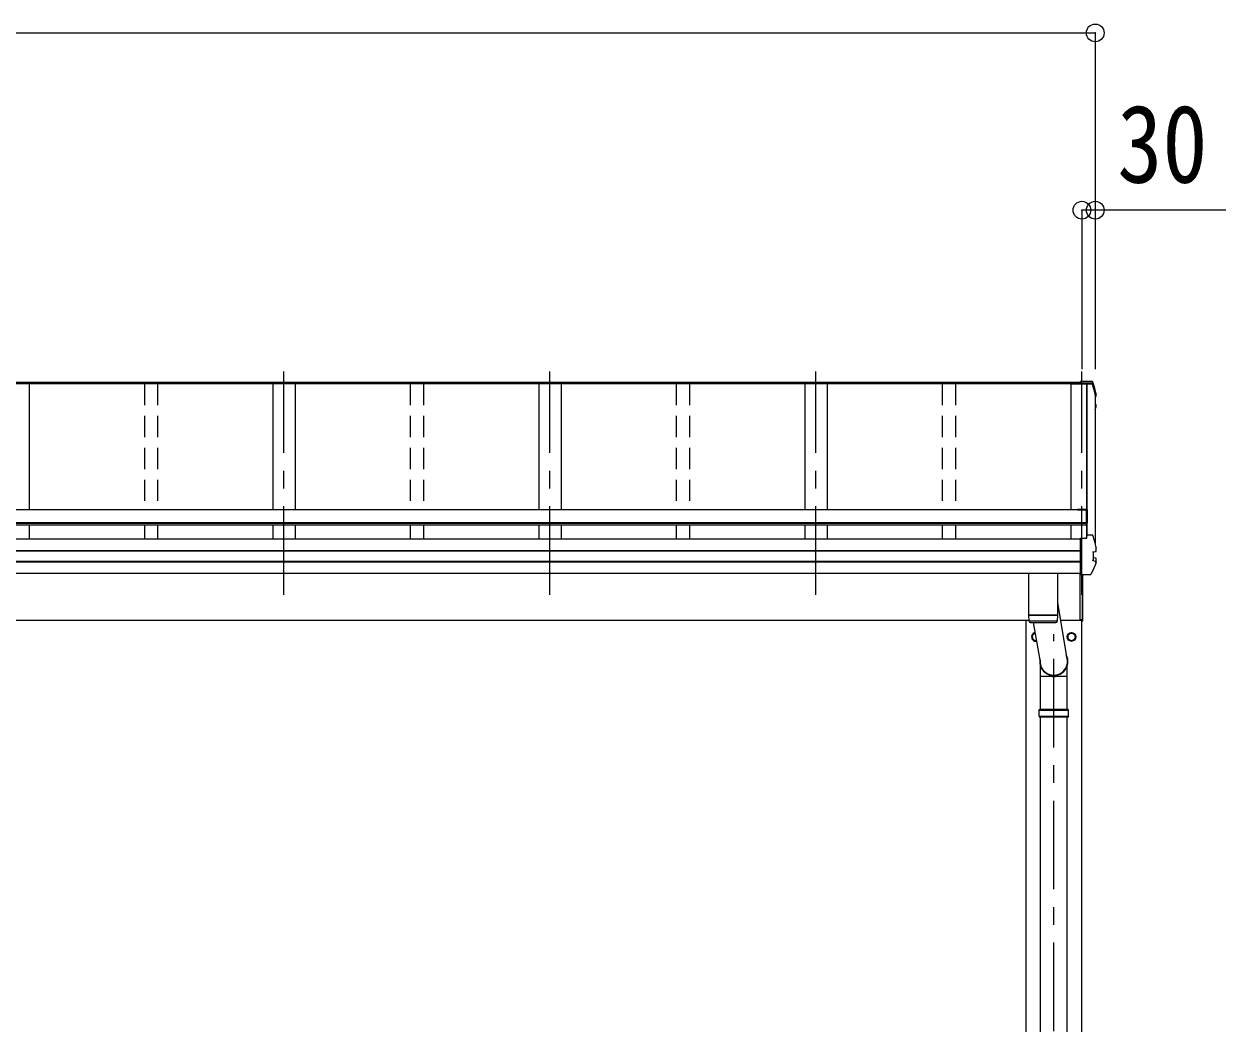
# Model space of a CAD drawing. Units: millimetres at full size, sheet at 1:40; details may follow other scales. Extents: x -11243 to 11243, y -7760 to 7760.
# Drawn here: x -4707 to -1996, y -2907 to -651 of the extents above; entities that cross this region are included whole.
import ezdxf
from ezdxf.enums import TextEntityAlignment as Align

# ---------------------------------------------------------------- set-up
doc = ezdxf.new("R2010")
doc.units = ezdxf.units.MM
doc.header["$LTSCALE"] = 40
doc.header["$PDMODE"] = 32
doc.header["$PDSIZE"] = 40
doc.linetypes.add('CHAIN1', pattern=[8, 5, -1, 1, -1])
doc.linetypes.add('DASHED1', pattern=[1.8, 1.2, -0.6])
doc.layers.add('0-3_ELV2', color=7, linetype='Continuous', lineweight=9)
doc.layers.add('0-6_OTH_LINE', color=6, linetype='Continuous', lineweight=9)
doc.styles.add('ＭＳ ゴシック', font='')
doc.styles.get('ＭＳ ゴシック').set_extended_font_data('MS Gothic')

msp = doc.modelspace()

# ---------------------------------------------------------------- linework, layer by layer
at = {"layer": '0-3_ELV2', "color": 6}
for p, q in [((-2290.67, -671), (-2290.67, -1430)), ((-2320.67, -1071), (-2320.67, -1430)), ((-2290.67, -1071), (-2290.67, -1430)), ((-1995.8, -1071), (-2290.67, -1071))]:
    msp.add_line(p, q, dxfattribs=at)
at = {"layer": '0-3_ELV2', "color": 5, "linetype": 'CHAIN1'}
for p, q in [((-4120.67, -1938.83), (-4120.67, -1434.65)), ((-3520.67, -1938.83), (-3520.67, -1434.65)), ((-2920.67, -1938.83), (-2920.67, -1434.65)), ((-2320.67, -1938.83), (-2320.67, -1434.65)), ((-2384.17, -5163.35), (-2384.17, -2027.79))]:
    msp.add_line(p, q, dxfattribs=at)
at = {"layer": '0-3_ELV2', "color": 4}
for p, q in [((-2320.67, -1462.27), (-7720.67, -1462.27)), ((-2320.67, -1463.17), (-7720.67, -1463.17)), ((-2323.67, -1460), (-7717.67, -1460)), ((-4695.67, -1463.09), (-4695.67, -1747.35)), ((-4145.67, -1463.09), (-4145.67, -1747.35)), ((-4095.67, -1463.09), (-4095.67, -1747.35)), ((-3545.67, -1463.09), (-3545.67, -1747.35)), ((-3495.67, -1463.09), (-3495.67, -1747.35)), ((-2945.67, -1463.09), (-2945.67, -1747.35)), ((-2895.67, -1463.09), (-2895.67, -1747.35)), ((-2345.67, -1463.09), (-2345.67, -1747.35)), ((-2345.67, -1463.18), (-2297.24, -1463.18)), ((-2298.67, -1457.92), (-2323.67, -1457.92)), ((-2323.67, -1462.27), (-2323.67, -1457.92)), ((-2323.67, -1460.44), (-2309.47, -1460.44)), ((-2320.67, -1462.94), (-2309.85, -1462.94)), ((-2310.37, -1463.18), (-2310.37, -1810.47)), ((-2309.47, -1460.44), (-2309.85, -1462.94)), ((-2309.77, -1463.18), (-2309.77, -1806.52)), ((-2309.47, -1461.53), (-2309.7, -1463.03)), ((-2309.7, -1463.03), (-2309.7, -1462.68)), ((-2309.7, -1463.03), (-2297.28, -1463.03)), ((-2309.47, -1461.53), (-2309.47, -1460.44)), ((-2297.43, -1461.53), (-2309.47, -1461.53)), ((-2298.67, -1457.92), (-2298.67, -1457.91)), ((-2298.67, -1457.92), (-2298.67, -1457.92)), ((-2290.67, -1486.54), (-2290.67, -1823.32)), ((-2290.67, -1489.49), (-2289.99, -1489.36)), ((-2290.67, -1489.84), (-2289.9, -1489.69)), ((-2289.41, -1491.12), (-2290.67, -1491.37)), ((-2288.36, -1489.85), (-2288.36, -1485.8)), ((-2290.67, -1509.25), (-2289.84, -1509.35)), ((-2290.67, -1513.34), (-2289.31, -1513.61)), ((-2290.67, -1514.87), (-2289.83, -1515.03)), ((-2289.84, -1509.35), (-2289.84, -1509.35)), ((-2288.26, -1514.88), (-2288.26, -1510.82)), ((-2310.57, -1747.48), (-7730.77, -1747.48)), ((-2330.57, -1745.33), (-2310.57, -1745.33)), ((-2330.57, -1745.33), (-2330.57, -1747.49)), ((-2330.57, -1746.86), (-2310.57, -1746.86)), ((-2310.57, -1781.37), (-2310.57, -1746.86)), ((-2308.57, -1747.33), (-2308.57, -1776.79)), ((-2310.57, -1776.52), (-7730.77, -1776.52)), ((-2310.57, -1778.26), (-7730.77, -1778.26)), ((-2310.57, -1781.37), (-7730.77, -1781.37)), ((-4695.67, -1781.37), (-4695.67, -1813)), ((-4145.67, -1781.37), (-4145.67, -1813)), ((-4095.67, -1781.37), (-4095.67, -1813)), ((-3545.67, -1781.37), (-3545.67, -1813)), ((-3495.67, -1781.37), (-3495.67, -1813)), ((-2945.67, -1781.37), (-2945.67, -1813)), ((-2895.67, -1781.37), (-2895.67, -1813)), ((-2345.67, -1781.37), (-2345.67, -1812.85)), ((-2310.57, -1776.79), (-2308.57, -1776.79)), ((-2323.67, -1813), (-7717.67, -1813)), ((-2323.67, -1811.14), (-2323.67, -1810.82)), ((-2323.67, -1812.44), (-2323.67, -1811.14)), ((-2323.67, -1892.37), (-2323.67, -1812.44)), ((-2310.43, -1810.82), (-2309.7, -1806.04)), ((-2310.41, -1810.82), (-2309.85, -1807.14)), ((-2309.85, -1810.82), (-2309.85, -1807.14)), ((-2309.7, -1805.69), (-2309.47, -1804.19)), ((-2309.7, -1805.69), (-2309.7, -1806.04)), ((-2297.43, -1804.19), (-2309.47, -1804.19)), ((-2323.67, -1839.52), (-7717.67, -1839.52)), ((-2323.67, -1840.41), (-7717.67, -1840.41)), ((-2296.24, -1842.14), (-2289.99, -1841.37)), ((-2296.24, -1842.14), (-2296.24, -1842.14)), ((-2295.67, -1842.27), (-2295.67, -1861.49)), ((-2289.98, -1841.37), (-2289.99, -1841.37)), ((-2288.36, -1839.89), (-2288.36, -1832.51)), ((-2323.67, -1863.63), (-7717.67, -1863.63)), ((-2323.67, -1865.56), (-7717.67, -1865.56)), ((-2289.84, -1863.65), (-2296.24, -1861.96)), ((-2296.24, -1861.96), (-2296.24, -1861.96)), ((-2289.31, -1856.27), (-2295.27, -1855.11)), ((-2289.84, -1863.65), (-2289.84, -1863.65)), ((-2288.26, -1864.94), (-2288.26, -1857.54)), ((-2323.67, -1890.6), (-7717.67, -1890.6)), ((-2325.67, -1890.6), (-2325.67, -1995.43)), ((-2323.67, -1893.24), (-2323.67, -1892.37)), ((-2323.67, -1893.24), (-2303.03, -1893.24)), ((-2319.17, -1997.83), (-2319.17, -1893.24)), ((-2318.67, -1997.43), (-2318.67, -1893.24)), ((-2439.97, -1996.83), (-7720.67, -1996.83)), ((-2446.67, -4996.83), (-2446.67, -1996.83)), ((-2320.67, -1996.83), (-2369.44, -1996.83)), ((-2320.67, -1995.43), (-2325.67, -1995.43)), ((-2321.67, -1996.83), (-2321.67, -4996.83)), ((-2320.67, -1997.93), (-2320.67, -1995.43)), ((-2319.17, -1997.83), (-2319.17, -1997.83)), ((-2319.17, -1997.83), (-2319.17, -1997.89)), ((-2432.77, -2033.58), (-2432.67, -2033.58)), ((-2432.77, -2034.08), (-2432.67, -2034.08)), ((-2352.77, -2033.58), (-2352.67, -2033.58)), ((-2352.77, -2034.08), (-2352.67, -2034.08))]:
    msp.add_line(p, q, dxfattribs=at)
at = {"layer": '0-3_ELV2', "color": 4, "linetype": 'DASHED1'}
for p, q in [((-4435.67, -1463.09), (-4435.67, -1747.48)), ((-4405.67, -1463.09), (-4405.67, -1747.48)), ((-3835.67, -1463.09), (-3835.67, -1747.48)), ((-3805.67, -1463.09), (-3805.67, -1747.48)), ((-3235.67, -1463.09), (-3235.67, -1747.48)), ((-3205.67, -1463.09), (-3205.67, -1747.48)), ((-2635.67, -1463.09), (-2635.67, -1747.48)), ((-2605.67, -1463.09), (-2605.67, -1747.48)), ((-4435.67, -1781.37), (-4435.67, -1813)), ((-4405.67, -1781.37), (-4405.67, -1813)), ((-3835.67, -1781.37), (-3835.67, -1813)), ((-3805.67, -1781.37), (-3805.67, -1813)), ((-3235.67, -1781.37), (-3235.67, -1813)), ((-3205.67, -1781.37), (-3205.67, -1813)), ((-2635.67, -1781.37), (-2635.67, -1813)), ((-2605.67, -1781.37), (-2605.67, -1813))]:
    msp.add_line(p, q, dxfattribs=at)
at = {"layer": '0-3_ELV2'}
for p, q in [((-2440.17, -1984.14), (-2440.17, -1890.6)), ((-2376.17, -1890.6), (-2376.17, -1984.14)), ((-2376.17, -1956.95), (-2355.74, -2078)), ((-2440.17, -1984.14), (-2376.17, -1984.14)), ((-2440.17, -1985.14), (-2376.17, -1985.14)), ((-2439.95, -1998.19), (-2440.17, -1985.14)), ((-2376.4, -1998.14), (-2439.95, -1998.14)), ((-2436.95, -2001.14), (-2379.4, -2001.14)), ((-2435.67, -1984.14), (-2435.66, -1985.14)), ((-2414.82, -2086.6), (-2429.89, -2001.14)), ((-2380.67, -1984.14), (-2380.69, -1985.14)), ((-2376.17, -1985.14), (-2376.4, -1998.19)), ((-2354.02, -2123.55), (-2354.02, -2099.75)), ((-2414.02, -2196.83), (-2414.02, -2123.55)), ((-2386.86, -2123.89), (-2387.99, -2120.77)), ((-2381.26, -2123.26), (-2387.09, -2123.26)), ((-2381.49, -2123.89), (-2386.86, -2123.89)), ((-2381.49, -2123.89), (-2380.36, -2120.77)), ((-2354.02, -2123.55), (-2381.37, -2123.55)), ((-2354.32, -2196.83), (-2354.32, -2123.55)), ((-2417.17, -2198.83), (-2416.17, -2196.83)), ((-2417.17, -2198.83), (-2351.17, -2198.83)), ((-2417.17, -2212.83), (-2417.17, -2198.83)), ((-2417.17, -2212.83), (-2351.17, -2212.83)), ((-2417.17, -2212.83), (-2416.17, -2214.83)), ((-2416.17, -2196.83), (-2352.17, -2196.83)), ((-2352.17, -2214.83), (-2416.17, -2214.83)), ((-2414.02, -3176.83), (-2414.02, -2214.83)), ((-2354.32, -3176.83), (-2354.32, -2214.83)), ((-2351.17, -2198.83), (-2352.17, -2196.83)), ((-2351.17, -2212.83), (-2352.17, -2214.83)), ((-2351.17, -2212.83), (-2351.17, -2198.83))]:
    msp.add_line(p, q, dxfattribs=at)
at = {"layer": '0-3_ELV2', "color": 4}
for points in [[(-2323.67, -1461.94), (-2320.67, -1461.94), (-2320.67, -1462.94)], [(-2295.81, -1459.19), (-2295.93, -1458.9), (-2296.1, -1458.63), (-2296.32, -1458.41), (-2296.58, -1458.22), (-2296.85, -1458.09), (-2297.12, -1458.01), (-2297.36, -1457.97), (-2297.59, -1457.95), (-2297.84, -1457.93), (-2298.13, -1457.92), (-2298.43, -1457.92), (-2298.75, -1457.91)], [(-2288.4, -1485.48), (-2290.72, -1476.63), (-2293.18, -1467.87), (-2295.8, -1459.21)], [(-2288.4, -1485.49), (-2288.36, -1485.75), (-2288.36, -1485.8)], [(-2290.67, -1521.08), (-2289.75, -1518.85), (-2288.35, -1515.36)], [(-2323.67, -1810.82), (-2309.47, -1810.82), (-2309.47, -1804.19)], [(-2296.24, -1842.14), (-2296.32, -1842.16), (-2296.4, -1842.21), (-2296.46, -1842.29), (-2296.51, -1842.39), (-2296.54, -1842.5), (-2296.55, -1842.62)], [(-2295.67, -1842.27), (-2295.66, -1842.15), (-2295.62, -1842.06)], [(-2289.98, -1841.37), (-2289.76, -1841.29), (-2289.55, -1841.15), (-2289.38, -1840.93), (-2289.26, -1840.66), (-2289.19, -1840.34), (-2289.19, -1840.02), (-2289.24, -1839.69)], [(-2289.9, -1841.35), (-2289.62, -1841.27), (-2289.38, -1841.2), (-2289.15, -1841.1), (-2288.87, -1840.93), (-2288.61, -1840.66), (-2288.43, -1840.32), (-2288.38, -1839.93)], [(-2288.4, -1832.2), (-2288.36, -1832.46), (-2288.36, -1832.51)], [(-2288.36, -1839.93), (-2288.36, -1839.84), (-2288.4, -1839.58)], [(-2288.35, -1865.41), (-2291.2, -1872.23), (-2294.15, -1878.96), (-2297.19, -1885.61), (-2300.31, -1892.18)], [(-2296.24, -1861.96), (-2296.32, -1861.92), (-2296.4, -1861.86), (-2296.46, -1861.77), (-2296.51, -1861.67), (-2296.54, -1861.55), (-2296.55, -1861.44)], [(-2289.16, -1865.63), (-2289.06, -1865.3), (-2289.04, -1864.94), (-2289.08, -1864.58), (-2289.2, -1864.25), (-2289.37, -1863.97), (-2289.59, -1863.77), (-2289.84, -1863.65)], [(-2288.37, -1865.43), (-2288.29, -1865.27), (-2288.25, -1865.1), (-2288.26, -1864.92)], [(-2303.01, -1893.24), (-2302.63, -1893.23), (-2302.27, -1893.22), (-2301.96, -1893.2), (-2301.68, -1893.17), (-2301.38, -1893.1), (-2301.04, -1892.96), (-2300.74, -1892.74), (-2300.47, -1892.46), (-2300.3, -1892.13)], [(-2319.17, -1997.93), (-2319.17, -1997.93), (-2320.67, -1997.93)], [(-2319.17, -1997.89), (-2319.17, -1997.93), (-2319.17, -1997.93)], [(-2422.56, -2042.71), (-2424.17, -2043.64), (-2432.67, -2038.74), (-2432.67, -2028.92), (-2425.7, -2024.9)]]:
    msp.add_lwpolyline(points, dxfattribs=at)
msp.add_lwpolyline([(-2344.17, -2024.01), (-2335.67, -2028.92), (-2335.67, -2038.74), (-2344.17, -2043.64), (-2352.67, -2038.74), (-2352.67, -2028.92)], close=True, dxfattribs=at)
at = {"layer": '0-3_ELV2'}
msp.add_lwpolyline([(-2386.98, -2123.55), (-2414.32, -2123.55), (-2414.32, -2099.75)], dxfattribs=at)
at = {"layer": '0-3_ELV2', "color": 4}
for radius in [10, 8.5]:
    msp.add_circle((-2344.17, -2033.83), radius, dxfattribs=at)
for centre, radius, start, end in [((-2297.43, -1463.23), 1.7, 17.09071, 90.04324), ((-2773.69, -1609.19), 498.32, 13.87531, 17.05651), ((-2773.68, -1609.19), 499.82, 13.85121, 17.03953), ((-2289.66, -1489.85), 1.3, 280.89642, 13.7954), ((-2753, -1329.97), 498.64, 337.99835, 338.21754), ((-2753, -1330.32), 498.64, 337.99835, 338.25759), ((-2289.56, -1510.82), 1.3, 0.0377, 79.0995), ((-2289.55, -1514.88), 1.3, 338.33785, 79.1132), ((-2310.57, -1747.33), 2, 0, 90), ((-2297.43, -1805.89), 1.7, 17.09071, 90.04324), ((-2773.68, -1951.85), 499.82, 13.85121, 17.03953), ((-2295.17, -1854.62), 0.499, 180.05239, 259.08482), ((-2289.56, -1857.54), 1.3, 0.0377, 79.0995), ((-2331.32, -1982.76), 12.15, 359.0404, 0.9596), ((-2319.17, -1997.43), 0.5, 270.5, 0), ((-2424.17, -2033.83), 10, 99.72185, 280.27854), ((-2424.17, -2033.83), 8.6, 171.25399, 178.33419), ((-2424.17, -2033.83), 8.5, 99.67273, 280.32766), ((-2424.17, -2033.83), 8.6, 111.25399, 128.74601), ((-2344.17, -2033.83), 8.6, 171.25399, 178.33419), ((-2344.17, -2033.83), 8.6, 111.25399, 128.74601), ((-2344.17, -2033.83), 8.6, 51.25399, 68.74601), ((-2344.17, -2033.83), 8.6, 351.25399, 8.74601), ((-2424.17, -2033.83), 8.6, 181.66581, 188.74601), ((-2424.17, -2033.83), 8.6, 231.25399, 248.74601), ((-2344.17, -2033.83), 8.6, 181.66581, 188.74601), ((-2344.17, -2033.83), 8.6, 231.25399, 248.74601), ((-2344.17, -2033.83), 8.6, 291.25399, 308.74601)]:
    msp.add_arc(centre, radius, start, end, dxfattribs=at)
at = {"layer": '0-3_ELV2'}
for centre, start, end in [((-2436.95, -1998.14), 181, 270), ((-2379.4, -1998.14), 269.95168, 359)]:
    msp.add_arc(centre, 3, start, end, dxfattribs=at)
for major_axis, ratio, start_param, end_param in [((31.85, 0), 0.984694, 2.9335503, 6.7858594), ((30.8, 0), 0.983336, 3.0411421, 6.6778673)]:
    msp.add_ellipse((-2384.17, -2089.64), major_axis=major_axis, ratio=ratio, start_param=start_param, end_param=end_param, dxfattribs=at)
at = {"layer": '0-3_ELV2', "color": 6}
for p in [(-2290.67, -671), (-2320.67, -1071), (-2290.67, -1071)]:
    msp.add_point(p, dxfattribs=at)
at = {"layer": '0-6_OTH_LINE'}
for p, q in [((-7750.67, -671), (-2290.67, -671)), ((-2290.67, -1071), (-2320.67, -1071))]:
    msp.add_line(p, q, dxfattribs=at)

# ---------------------------------------------------------------- texts
at = {"layer": '0-3_ELV2', "style": 'ＭＳ ゴシック', "width": 0.85}
msp.add_text('30', height=176, dxfattribs=at).set_placement((-2240.98, -1061.78), align=Align.BOTTOM_LEFT)

doc.saveas('drawing.dxf')
